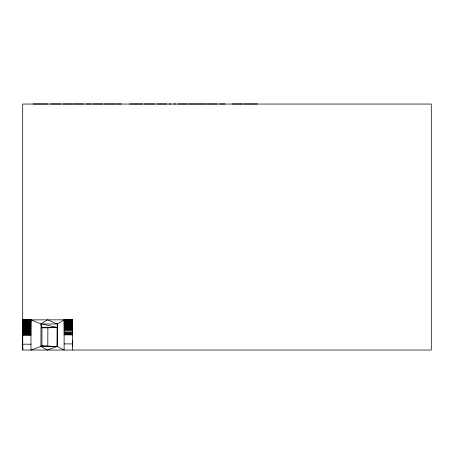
<?xml version="1.0" encoding="UTF-8"?>
<svg xmlns="http://www.w3.org/2000/svg" width="454" height="454" viewBox="0 0 454 454"><rect width="100%" height="100%" fill="white"/><g stroke="black" fill="none" stroke-linecap="round" stroke-linejoin="round"><path stroke-width="0.68" d="M22.706 334.774L22.7 350.034L431.3 350.034L431.3 104.045L22.711 104.045L22.711 350.034L22.916 347.923M22.706 326.806L22.706 323.532L30.974 323.571L22.706 323.061L30.974 323.1M72.385 346.175L72.385 340.097M64.116 319.996L72.396 320.104L64.116 320.064L72.396 320.314L64.116 320.274L72.396 320.53L72.385 323.503L72.396 319.82L22.706 319.888M64.116 319.82L64.116 350.034L57.266 346.453L47.426 350.034L40.905 346.385L40.991 323.94L47.551 319.82L57.357 324.025L64.116 319.82L72.396 320.03M41.479 346.027L57.051 346.578L57.125 327.345L40.991 323.94L57.357 324.025L57.266 346.453L41.916 346.493L41.984 327.26L40.991 323.94L30.974 319.82L22.706 319.758L30.974 319.866M57.051 346.578L47.789 346.079L47.874 327.845L57.125 327.345L57.357 324.025M72.385 342.395L72.396 340.704M72.385 328.713L72.385 327.283M71.931 321.16L72.385 319.82L72.396 350.04M40.905 346.385L57.266 346.453L40.905 346.385L30.974 350.034L30.974 319.792L22.706 319.82M41.257 327.754L47.874 327.845M33.136 103.96L48.022 103.96M50.445 103.96L61.159 103.96M62.975 103.96L72.368 103.96M73.213 103.96L83.559 103.96M85.948 103.96L91.458 103.96M92.957 103.96L102.927 103.96M104.38 103.96L114.936 103.96M116.042 103.96L121.309 103.96M129.736 103.96L142.641 103.96M144.236 103.96L154.581 103.96M156.766 103.96L166.743 103.96M169.013 103.96L170.92 103.96M173.774 103.96L175.709 103.96M177.815 103.96L187.513 103.96M188.887 103.96L199.601 103.96M200.305 103.96L205.571 103.96M206.706 103.96L217.262 103.96M219.577 103.96L225.082 103.96M232.034 103.96L242.504 103.96M243.843 103.96L257.486 103.96M64.116 343.905L72.396 343.922M22.711 344.189L30.974 344.206M30.974 320.144L22.706 320.104L30.974 320.359L22.706 320.53L30.974 320.774L22.706 320.745L30.974 321.131M72.396 320.53L64.116 320.49L72.396 320.745L64.116 320.706L72.396 320.95L64.116 320.916L72.396 321.296L64.116 321.262L72.396 321.648M22.706 322.59L30.974 322.629L22.706 322.124L30.974 322.164L22.706 321.784L30.974 321.818L22.706 321.432M64.116 330.478L72.396 330.518L64.116 329.769L72.396 329.808L64.116 329.071L72.396 329.099L64.116 328.407M64.116 331.902L72.396 331.942M72.396 332.674L64.116 332.634L72.396 333.412M64.116 334.842L72.396 334.882L64.116 334.104L72.396 334.144L64.116 333.372M22.711 335.404L30.974 335.444L22.711 334.666L30.974 334.712L22.711 333.928L30.974 333.974L22.711 333.196L30.974 333.236L22.711 332.464L30.974 332.504L22.711 331.726L30.974 331.755L22.711 331.017L30.974 331.057L22.711 330.308L30.974 330.347L22.711 329.593L30.974 329.632L22.711 328.9L30.974 328.923L22.711 328.236L30.974 328.276L22.711 327.584L30.974 327.629L22.711 326.937L30.974 326.982L22.711 326.29L30.974 326.33L22.711 325.711L30.974 325.751L22.711 325.143L30.974 325.189L22.711 324.565L30.974 324.61L22.711 324.003L30.974 324.043L22.706 323.532M57.125 327.345L41.984 327.26L43.368 327.714M41.456 345.959L47.789 346.079M22.706 320.314L30.974 320.564M64.116 321.602L72.396 321.994M64.116 321.954L72.396 322.34L64.116 322.3L72.396 322.8M22.706 321.086L30.974 321.472M64.116 322.771L72.396 323.271L64.116 323.231L72.396 323.742L64.116 323.702L72.396 324.218L64.116 324.173L72.396 324.78L64.116 324.741L72.396 325.365L64.116 325.319L72.396 325.927L64.116 325.881L72.396 326.488L64.116 326.46L72.396 327.152L64.116 327.107L72.396 327.799L64.116 327.76L72.396 328.446M41.45 345.193L41.916 346.493"/></g></svg>
